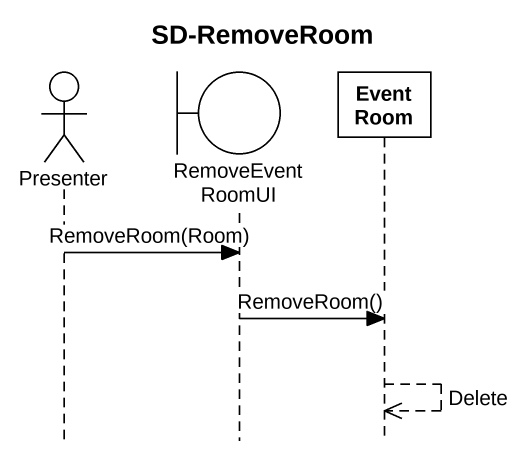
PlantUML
@startuml
title SD-RemoveRoom
hide footbox
actor Presenter
boundary RemoveEventRoomUI
participant EventRoom

Presenter -> RemoveEventRoomUI : RemoveRoom(Room)
RemoveEventRoomUI -> EventRoom : RemoveRoom()
EventRoom -->> EventRoom : Delete
@enduml
